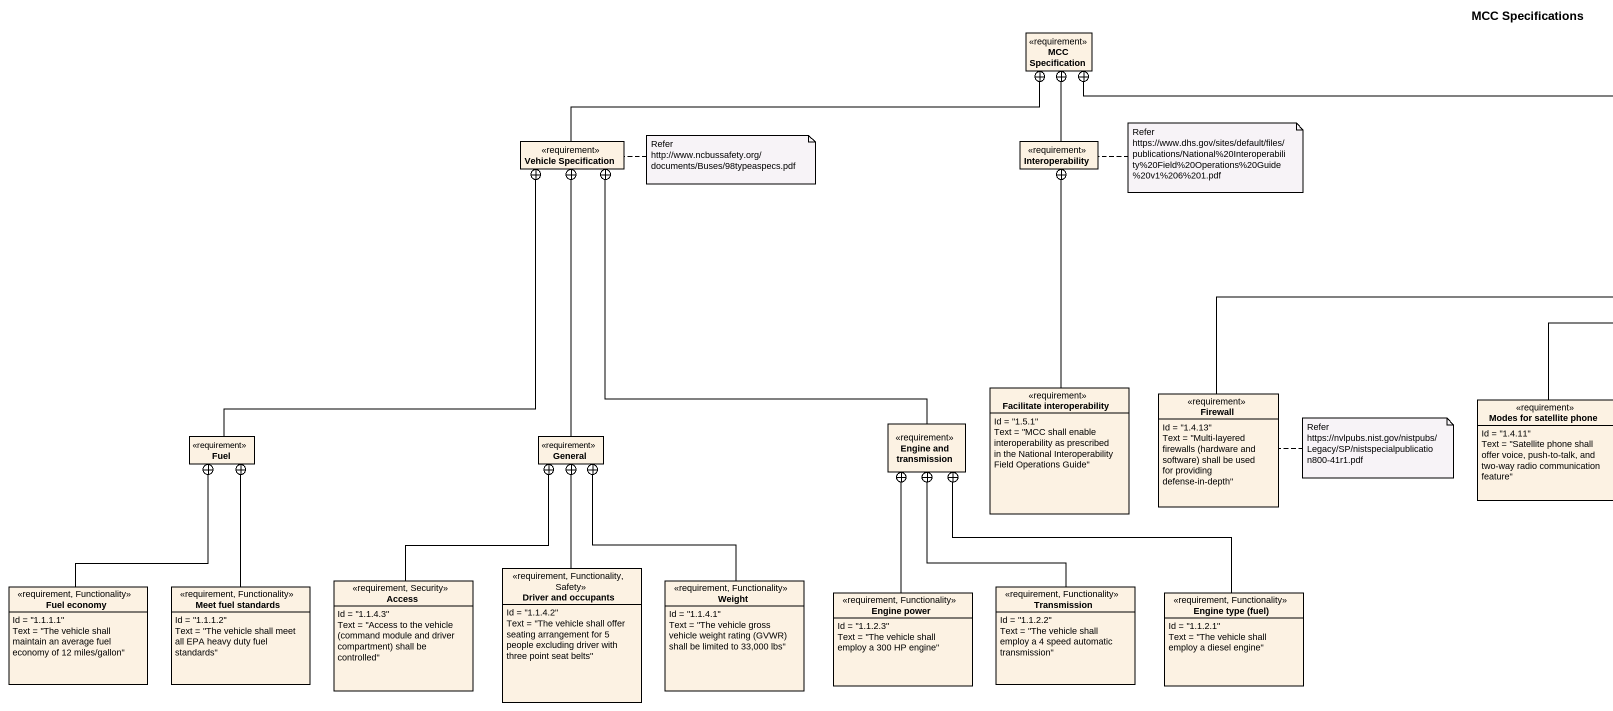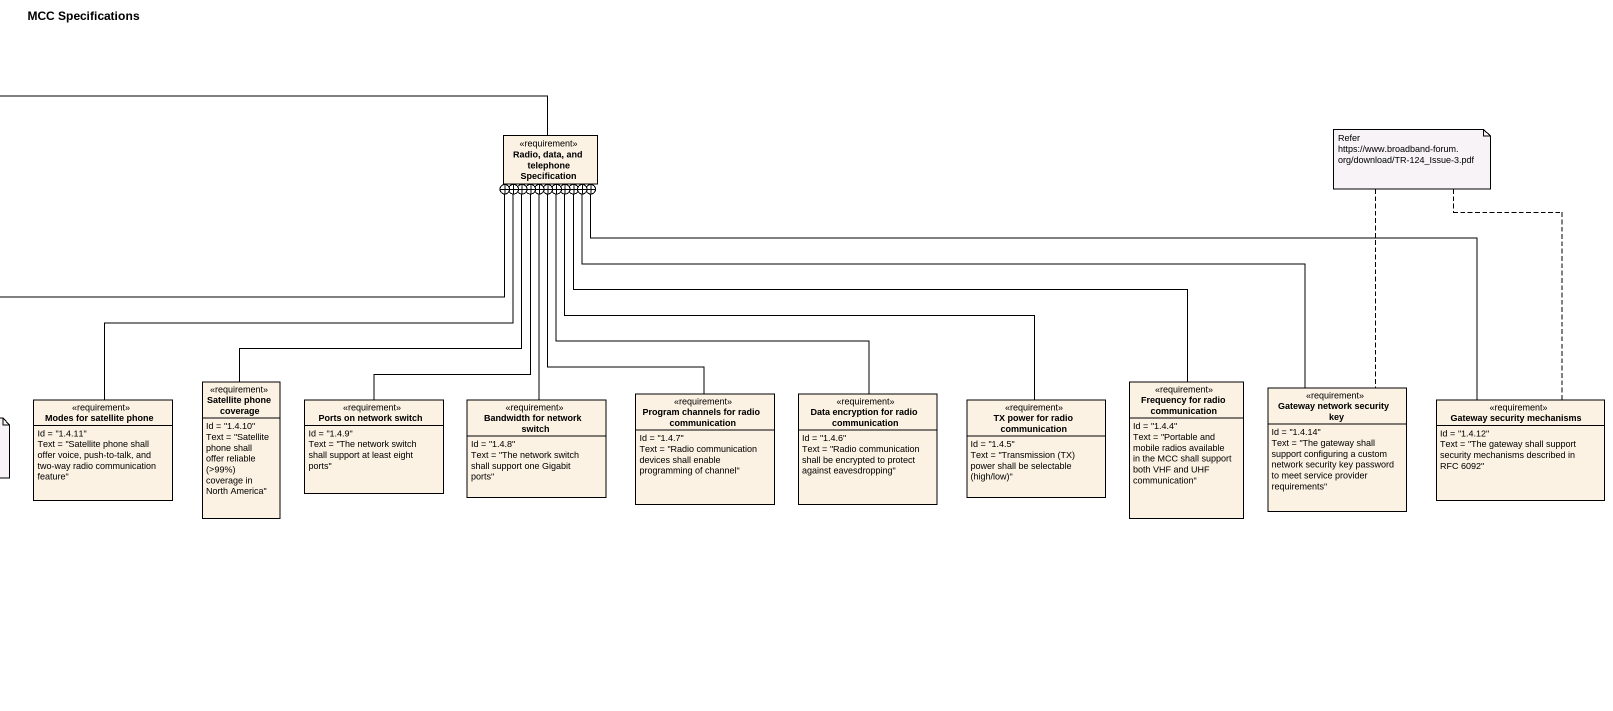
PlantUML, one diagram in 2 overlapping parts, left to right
@startuml
title MCC Specifications
hide circle
hide empty members
class "MCC Specification" as MCC_Specification <<requirement>>
class "Vehicle Specification" as Vehicle_Specification <<requirement>>
class Interoperability <<requirement>>
class "Radio, data, and telephone Specification" as Radio_data_and_telephone <<requirement>>
class "Facilitate interoperability" as Facilitate_interoperability <<requirement>> {
  Id = "1.5.1"
  Text = "MCC shall enable interoperability as prescribed in the National Interoperability Field Operations Guide"
}
class "Satellite phone coverage" as Satellite_phone_coverage <<requirement>> {
  Id = "1.4.10"
  {field} Text = "Satellite phone shall offer reliable (>99%) coverage in North America"
}
class "Frequency for radio communication" as Frequency_for_radio <<requirement>> {
  Id = "1.4.4"
  Text = "Portable and mobile radios available in the MCC shall support both VHF and UHF communication"
}
class "Gateway network security key" as Gateway_network_security_key <<requirement>> {
  Id = "1.4.14"
  Text = "The gateway shall support configuring a custom network security key password to meet service provider requirements"
}
class "Engine and transmission" as Engine_and_transmission <<requirement>>
class Firewall <<requirement>> {
  Id = "1.4.13"
  {field} Text = "Multi-layered firewalls (hardware and software) shall be used for providing defense-in-depth"
}
class "Modes for satellite phone" as Modes_for_satellite_phone <<requirement>> {
  Id = "1.4.11"
  Text = "Satellite phone shall offer voice, push-to-talk, and two-way radio communication feature"
}
class "Ports on network switch" as Ports_on_network_switch <<requirement>> {
  Id = "1.4.9"
  Text = "The network switch shall support at least eight ports"
}
class "Bandwidth for network switch" as Bandwidth_for_network_switch <<requirement>> {
  Id = "1.4.8"
  Text = "The network switch shall support one Gigabit ports"
}
class "Program channels for radio communication" as Program_channels_for_radio <<requirement>> {
  Id = "1.4.7"
  Text = "Radio communication devices shall enable programming of channel"
}
class "Data encryption for radio communication" as Data_encryption_for_radio <<requirement>> {
  Id = "1.4.6"
  Text = "Radio communication shall be encrypted to protect against eavesdropping"
}
class "TX power for radio communication" as TX_power_for_radio <<requirement>> {
  Id = "1.4.5"
  {field} Text = "Transmission (TX) power shall be selectable (high/low)"
}
class "Gateway security mechanisms" as Gateway_security_mechanisms <<requirement>> {
  Id = "1.4.12"
  Text = "The gateway shall support security mechanisms described in RFC 6092"
}
class Fuel <<requirement>>
class General <<requirement>>
class Access <<requirement, Security>> {
  Id = "1.1.4.3"
  {field} Text = "Access to the vehicle (command module and driver compartment) shall be controlled"
}
class "Driver and occupants" as Driver_and_occupants <<requirement, Functionality, Safety>> {
  Id = "1.1.4.2"
  Text = "The vehicle shall offer seating arrangement for 5 people excluding driver with three point seat belts"
}
class Weight <<requirement, Functionality>> {
  Id = "1.1.4.1"
  {field} Text = "The vehicle gross vehicle weight rating (GVWR) shall be limited to 33,000 lbs"
}
class "Fuel economy" as Fuel_economy <<requirement, Functionality>> {
  Id = "1.1.1.1"
  Text = "The vehicle shall maintain an average fuel economy of 12 miles/gallon"
}
class "Meet fuel standards" as Meet_fuel_standards <<requirement, Functionality>> {
  Id = "1.1.1.2"
  Text = "The vehicle shall meet all EPA heavy duty fuel standards"
}
class "Engine power" as Engine_power <<requirement, Functionality>> {
  Id = "1.1.2.3"
  Text = "The vehicle shall employ a 300 HP engine"
}
class Transmission <<requirement, Functionality>> {
  Id = "1.1.2.2"
  Text = "The vehicle shall employ a 4 speed automatic transmission"
}
class "Engine type (fuel)" as Engine_type_fuel <<requirement, Functionality>> {
  Id = "1.1.2.1"
  Text = "The vehicle shall employ a diesel engine"
}
Vehicle_Specification -right-+ MCC_Specification
Interoperability -up-+ MCC_Specification
Radio_data_and_telephone -left-+ MCC_Specification
Facilitate_interoperability -up-+ Interoperability
Satellite_phone_coverage -up-+ Radio_data_and_telephone
Frequency_for_radio -left-+ Radio_data_and_telephone
Gateway_network_security_key -left-+ Radio_data_and_telephone
Engine_and_transmission -up-+ Vehicle_Specification
Firewall -right-+ Radio_data_and_telephone
Modes_for_satellite_phone -up-+ Radio_data_and_telephone
Ports_on_network_switch -up-+ Radio_data_and_telephone
Bandwidth_for_network_switch -up-+ Radio_data_and_telephone
Program_channels_for_radio -up-+ Radio_data_and_telephone
Data_encryption_for_radio -up-+ Radio_data_and_telephone
TX_power_for_radio -left-+ Radio_data_and_telephone
Gateway_security_mechanisms -left-+ Radio_data_and_telephone
Fuel -up-+ Vehicle_Specification
General -up-+ Vehicle_Specification
Access -up-+ General
Driver_and_occupants -up-+ General
Weight -up-+ General
Fuel_economy -up-+ Fuel
Meet_fuel_standards -up-+ Fuel
Engine_power -up-+ Engine_and_transmission
Transmission -up-+ Engine_and_transmission
Engine_type_fuel -up-+ Engine_and_transmission
note right of Vehicle_Specification : Refer http://www.ncbussafety.org/documents/Buses/98typeaspecs.pdf
note right of Interoperability : Refer https://www.dhs.gov/sites/default/files/publications/National%20Interoperability%20Field%20Operations%20Guide%20v1%206%201.pdf
note as N3
  Refer https://www.broadband-forum.org/download/TR-124_Issue-3.pdf
end note
N3 .. Gateway_security_mechanisms
N3 .. Gateway_network_security_key
note right of Firewall : Refer https://nvlpubs.nist.gov/nistpubs/Legacy/SP/nistspecialpublication800-41r1.pdf
@enduml
